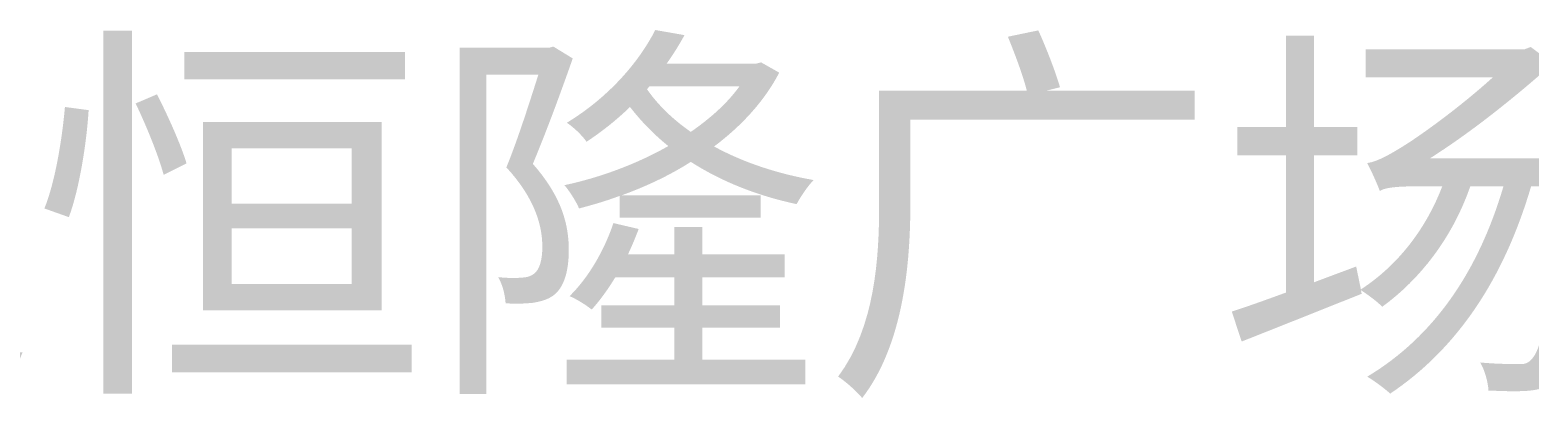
# Model space of a CAD drawing. Header units: millimetres. Extents: x 346472 to 732256, y -34068 to -15883.
# Drawn here: x 359429 to 361523, y -24967 to -24454 of the extents above; entities that cross this region are included whole.
import ezdxf

# ---------------------------------------------------------------- set-up
doc = ezdxf.new("R2010")
doc.units = ezdxf.units.MM
doc.header["$LTSCALE"] = 7
doc.layers.add('文字', color=6, linetype='Continuous', lineweight=5)
doc.styles.get("Standard").update_dxf_attribs({"font": 'STKaiti.ttf'})

msp = doc.modelspace()

# ---------------------------------------------------------------- texts
at = {"layer": '文字', "color": 251}
msp.add_text('大连恒隆广场EA7', height=404.1163636363365, dxfattribs=at).set_placement((358330.7087275257, -24917.68530454267))

doc.saveas('drawing.dxf')
